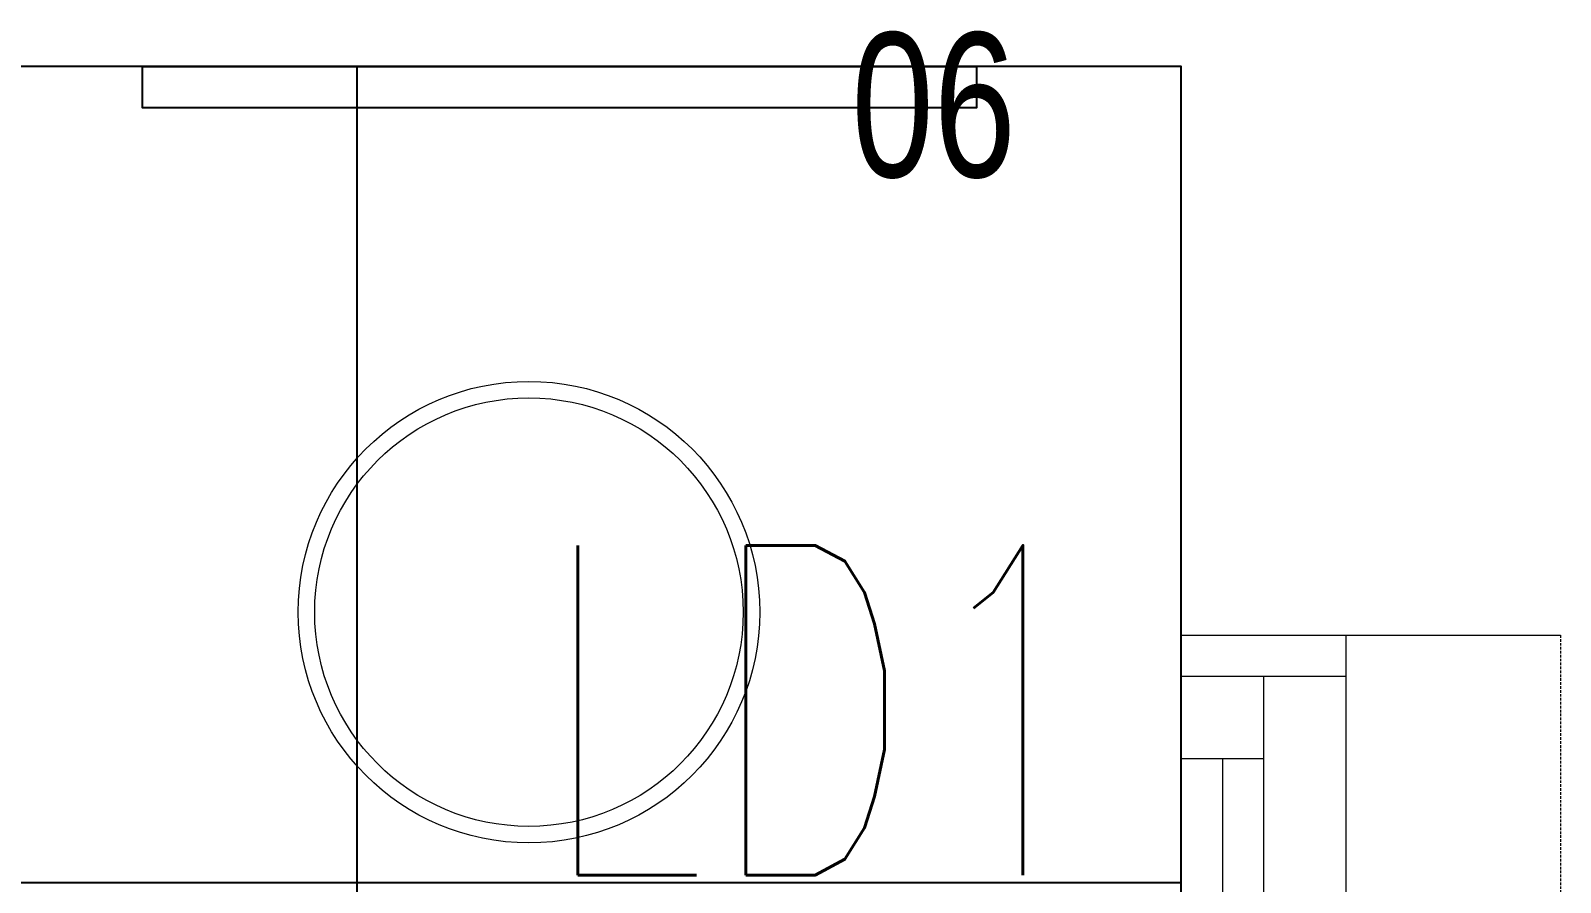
# Model space of a CAD drawing. Extents: x -12260 to 57327, y -29287 to 19916.
# Drawn here: x 48278 to 49206, y 4940 to 5457 of the extents above; entities that cross this region are included whole.
import ezdxf
from ezdxf.enums import TextEntityAlignment as Align

# ---------------------------------------------------------------- set-up
doc = ezdxf.new("R2010")
doc.units = 0
doc.header["$LTSCALE"] = 0.25
doc.linetypes.add('01-First Floor$0$HIDDEN', pattern=[9.525, 6.35, -3.175])
doc.linetypes.add('DASHDOT', pattern=[25.4, 12.7, -6.35, 0, -6.35])
for name, color, linetype, lineweight in [('01-First Floor$0$72_EGR_EQP_TAG', 142, 'Continuous', 5), ('01-First Floor$0$Aluminum', 251, 'Continuous', 5), ('01-First Floor$0$LOADING', 253, 'Continuous', 5), ('01-First Floor$0$Proj', 251, 'Continuous', 5), ('01-First Floor$0$Walls', 251, 'Continuous', 5), ('E-LITE-CIRC-NUMB', 6, 'Continuous', 25), ('E-LITE-CLNG', 150, 'Continuous', 35), ('E-LITE-CLNG-CNDT', 6, 'DASHDOT', 35), ('E-LITE-CTRL', 6, 'Continuous', 25), ('E-LITE-IDEN', 6, 'Continuous', 25)]:
    doc.layers.add(name, color=color, linetype=linetype, lineweight=lineweight)
doc.layers.add('01-First Floor$0$FALSE CEILING', color=251, linetype='Continuous')
doc.styles.add('01-First Floor$0$X3G_ENTITY_257CFD', font='swisscl.ttf', dxfattribs={"height": 200})
doc.styles.add('DC_SIMPLEX', font='SIMPLEX.shx', dxfattribs={"width": 0.7})

# ---------------------------------------------------------------- blocks, each defined once
blk = doc.blocks.new('01-First Floor$0$WM00001-P')
at = {"layer": '01-First Floor$0$LOADING'}
for radius in [0.14, 0.13]:
    blk.add_circle((0, 0), radius, dxfattribs=at)
blk = doc.blocks.new('01-First Floor')
at = {"layer": '01-First Floor$0$Aluminum'}
for p, q in [((48976, 4490), (48976, 5090)), ((49076, 4490), (49076, 5090)), ((49076, 5065), (48976, 5065)), ((49026, 4515), (49026, 5065)), ((49026, 5015), (48976, 5015)), ((49001, 5015), (49001, 4565))]:
    blk.add_line(p, q, dxfattribs=at)
at = {"layer": '01-First Floor$0$FALSE CEILING', "linetype": 'Continuous'}
for p, q in [((48476, 2540), (48476, 5435)), ((45476, 4940), (48976, 4940))]:
    blk.add_line(p, q, dxfattribs=at)
at = {"layer": '01-First Floor$0$FALSE CEILING'}
blk.add_lwpolyline([(45476, 2540), (48976, 2540), (48976, 5435), (45476, 5435)], close=True, dxfattribs=at)
at = {"layer": '01-First Floor$0$FALSE CEILING', "elevation": -0.1}
blk.add_lwpolyline([(48851.65, 5435), (48851.65, 5410), (48345.65, 5410), (48345.65, 5435), (48851.65, 5435)], dxfattribs=at)
at = {"layer": '01-First Floor$0$LOADING', "elevation": -0.1}
blk.add_lwpolyline([(48851.65, 5435), (48851.65, 5410), (48345.65, 5410), (48345.65, 5435), (48851.65, 5435)], dxfattribs=at)
at = {"layer": '01-First Floor$0$Proj', "linetype": '01-First Floor$0$HIDDEN'}
blk.add_line((49206, 5090), (49206, 4490), dxfattribs=at)
at = {"layer": '01-First Floor$0$Walls'}
for p, q in [((45476, 5435), (48976, 5435)), ((48976, 5090), (48976, 5435)), ((48976, 5090), (49206, 5090))]:
    blk.add_line(p, q, dxfattribs=at)
at = {"layer": '01-First Floor$0$LOADING', "extrusion": (-2.26467e-18, 2.24019e-05, -1), "xscale": -1000, "yscale": 1000, "zscale": 1000, "rotation": 269.9999999999999}
blk.add_blockref('01-First Floor$0$WM00001-P', (-48580.21, 5103.96, 0.24), dxfattribs=at)
at = {"layer": '01-First Floor$0$72_EGR_EQP_TAG', "insert": (48825.77, 5455.48, -0.1), "char_height": 87.473, "attachment_point": 2, "style": '01-First Floor$0$X3G_ENTITY_257CFD'}
blk.add_mtext('06', dxfattribs=at)
blk = doc.blocks.new('*U16')
at = {"layer": 'E-LITE-CIRC-NUMB', "style": 'DC_SIMPLEX', "width": 0.7, "flags": 8}
blk.add_attdef('CIRCUIT', text='', height=200, rotation=0, dxfattribs=at).set_placement((-473.9, 300), align=Align.RIGHT)
at = {"layer": 'E-LITE-CTRL', "style": 'DC_SIMPLEX', "width": 0.7, "flags": 8}
blk.add_attdef('CONTROL', (1118.9, -935), '', height=200, rotation=360, dxfattribs=at)
at = {"layer": 'E-LITE-IDEN', "style": 'DC_SIMPLEX', "width": 0.7, "flags": 8}
blk.add_attdef('TYPE', (460.41, 457.65), '', height=200, rotation=360, dxfattribs=at)

msp = doc.modelspace()

# ---------------------------------------------------------------- block references
at = {"layer": 'E-LITE-CLNG'}
ref = msp.add_blockref('*U16', (48192.37, 4639.99, -0.21), dxfattribs=dict(at, xscale=-1))
ref.add_attrib('TYPE', 'LD1', (48585.86, 4944.48, -0.21), dxfattribs={"layer": 'E-LITE-IDEN', "height": 200, "rotation": 0, "style": 'DC_SIMPLEX', "width": 0.7, "flags": 8})
at = {"layer": 'E-LITE-CLNG-CNDT'}
msp.add_blockref('01-First Floor', (0, 0), dxfattribs=at)

doc.saveas('drawing.dxf')
